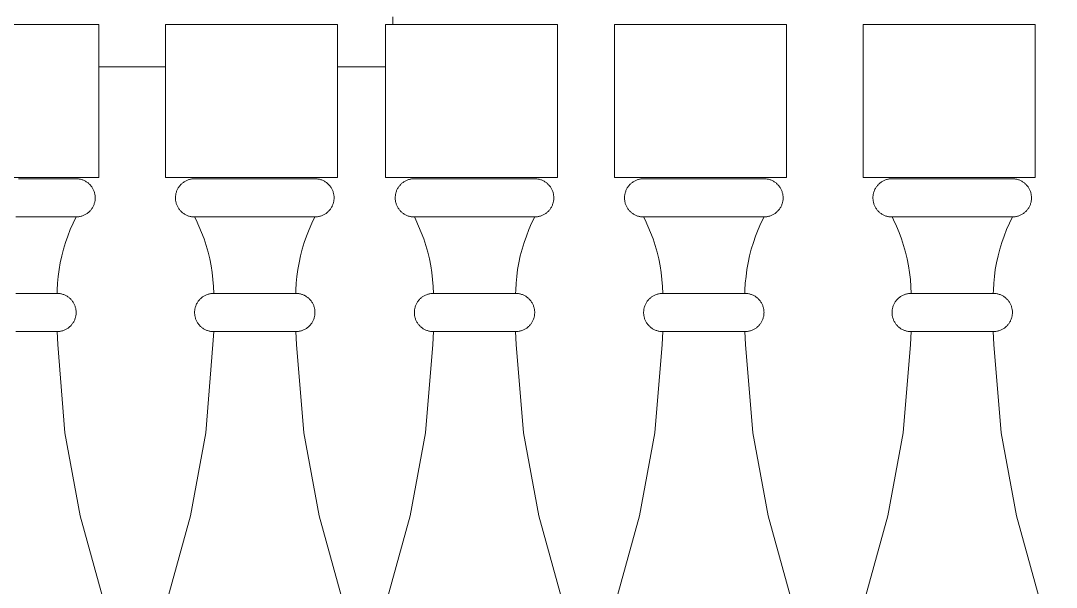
# Model space of a CAD drawing. Header units: inches. Extents: x 8351 to 42256, y 21052 to 33437.
# Drawn here: x 25494.26 to 25521.36, y 24305.43 to 24320.26 of the extents above; entities that cross this region are included whole.
import ezdxf

# ---------------------------------------------------------------- set-up
doc = ezdxf.new("R2010")
doc.units = ezdxf.units.IN
doc.header["$MEASUREMENT"] = 0
doc.layers.add('A-GENM', color=13, linetype='Continuous', lineweight=9)

# ---------------------------------------------------------------- blocks, each defined once
blk = doc.blocks.new('M_Trim-Window-Exterior-Flat - with Sill-319051-South')
at = {"layer": 'A-GENM'}
for p, q in [((-268.142, 33.939), (-268.142, 34.138)), ((-275.837, 32.833), (-274.087, 32.833)), ((-269.587, 32.833), (-268.337, 32.833))]:
    blk.add_line(p, q, dxfattribs=at)
blk = doc.blocks.new('Railing_post_7739_2__rfa HARRIS - post-V3-South')
at = {"layer": 'A-GENM'}
for p, q in [((-275.837, 33.939), (-280.337, 33.939)), ((-275.837, 33.939), (-275.837, 29.939)), ((-280.337, 29.939), (-275.837, 29.939)), ((-276.429, 28.902), (-278.004, 28.902)), ((-276.982, 26.902), (-278.004, 26.902)), ((-276.982, 25.902), (-278.004, 25.902))]:
    blk.add_line(p, q, dxfattribs=at)
at = {"layer": 'A-GENM', "flags": 128}
for points in [[(-277.941, 29.902), (-277.878, 29.902), (-277.816, 29.902), (-277.753, 29.902), (-277.691, 29.902), (-277.63, 29.902), (-277.569, 29.902), (-277.509, 29.902), (-277.45, 29.902), (-277.391, 29.902), (-277.334, 29.902), (-277.277, 29.902), (-277.222, 29.902), (-277.168, 29.902), (-277.115, 29.902), (-277.064, 29.902), (-277.014, 29.902), (-276.966, 29.902), (-276.919, 29.902), (-276.875, 29.902), (-276.832, 29.902), (-276.79, 29.902), (-276.751, 29.902), (-276.714, 29.902), (-276.679, 29.902), (-276.646, 29.902), (-276.615, 29.902), (-276.587, 29.902), (-276.56, 29.902), (-276.536, 29.902), (-276.515, 29.902), (-276.496, 29.902), (-276.479, 29.902), (-276.464, 29.902), (-276.452, 29.902), (-276.443, 29.902), (-276.436, 29.902), (-276.431, 29.902), (-276.43, 29.902), (-276.429, 29.902)], [(-276.429, 29.902), (-276.431, 29.902), (-276.434, 29.902), (-276.441, 29.902), (-276.45, 29.902), (-276.461, 29.902), (-276.475, 29.902), (-276.491, 29.902), (-276.509, 29.902), (-276.53, 29.902), (-276.554, 29.902), (-276.579, 29.902), (-276.607, 29.902), (-276.638, 29.902), (-276.67, 29.902), (-276.704, 29.902), (-276.741, 29.902), (-276.78, 29.902), (-276.82, 29.902), (-276.863, 29.902), (-276.907, 29.902), (-276.953, 29.902), (-277.001, 29.902), (-277.05, 29.902), (-277.101, 29.902), (-277.153, 29.902), (-277.207, 29.902), (-277.262, 29.902), (-277.318, 29.902), (-277.375, 29.902), (-277.434, 29.902), (-277.493, 29.902), (-277.553, 29.902), (-277.613, 29.902), (-277.675, 29.902), (-277.737, 29.902), (-277.799, 29.902), (-277.862, 29.902), (-277.924, 29.902)], [(-276.429, 29.902), (-276.409, 29.901), (-276.389, 29.9), (-276.37, 29.898), (-276.35, 29.895), (-276.33, 29.892), (-276.311, 29.887), (-276.291, 29.882), (-276.272, 29.876), (-276.253, 29.87), (-276.235, 29.862), (-276.216, 29.854), (-276.199, 29.845), (-276.181, 29.836), (-276.164, 29.825), (-276.147, 29.814), (-276.131, 29.803), (-276.115, 29.791), (-276.1, 29.778), (-276.085, 29.764), (-276.071, 29.75), (-276.057, 29.736), (-276.044, 29.72), (-276.032, 29.705), (-276.02, 29.689), (-276.009, 29.672), (-275.998, 29.655), (-275.988, 29.637), (-275.979, 29.62), (-275.971, 29.601), (-275.963, 29.583), (-275.957, 29.564), (-275.95, 29.545), (-275.945, 29.526), (-275.94, 29.506), (-275.937, 29.487), (-275.934, 29.467), (-275.931, 29.447), (-275.93, 29.427), (-275.929, 29.407), (-275.93, 29.387), (-275.931, 29.367), (-275.932, 29.347), (-275.935, 29.327), (-275.938, 29.308), (-275.942, 29.288), (-275.947, 29.269), (-275.953, 29.25), (-275.96, 29.231), (-275.967, 29.212), (-275.975, 29.194), (-275.983, 29.176), (-275.993, 29.158), (-276.003, 29.141), (-276.014, 29.124), (-276.025, 29.108), (-276.037, 29.092), (-276.05, 29.076), (-276.063, 29.061), (-276.077, 29.047), (-276.092, 29.033), (-276.107, 29.02), (-276.122, 29.007), (-276.138, 28.995), (-276.155, 28.984), (-276.172, 28.973), (-276.189, 28.963), (-276.207, 28.954), (-276.225, 28.946), (-276.243, 28.938), (-276.262, 28.931), (-276.281, 28.924), (-276.3, 28.919), (-276.32, 28.914), (-276.339, 28.91), (-276.359, 28.907), (-276.379, 28.904), (-276.399, 28.903), (-276.419, 28.902), (-276.429, 28.902)], [(-277.941, 28.902), (-277.878, 28.902), (-277.816, 28.902), (-277.753, 28.902), (-277.691, 28.902), (-277.63, 28.902), (-277.569, 28.902), (-277.509, 28.902), (-277.45, 28.902), (-277.391, 28.902), (-277.334, 28.902), (-277.277, 28.902), (-277.222, 28.902), (-277.168, 28.902), (-277.115, 28.902), (-277.064, 28.902), (-277.014, 28.902), (-276.966, 28.902), (-276.919, 28.902), (-276.875, 28.902), (-276.832, 28.902), (-276.79, 28.902), (-276.751, 28.902), (-276.714, 28.902), (-276.679, 28.902), (-276.646, 28.902), (-276.615, 28.902), (-276.587, 28.902), (-276.56, 28.902), (-276.536, 28.902), (-276.515, 28.902), (-276.496, 28.902), (-276.479, 28.902), (-276.464, 28.902), (-276.452, 28.902), (-276.443, 28.902), (-276.436, 28.902), (-276.431, 28.902), (-276.43, 28.902), (-276.429, 28.902)], [(-276.429, 28.902), (-276.509, 28.739), (-276.582, 28.572), (-276.648, 28.403), (-276.708, 28.232), (-276.761, 28.058), (-276.806, 27.883), (-276.845, 27.705), (-276.876, 27.526), (-276.9, 27.346), (-276.918, 27.166), (-276.927, 26.984), (-276.929, 26.902)], [(-276.429, 28.902), (-276.431, 28.902), (-276.434, 28.902), (-276.441, 28.902), (-276.45, 28.902), (-276.461, 28.902), (-276.475, 28.902), (-276.491, 28.902), (-276.509, 28.902), (-276.53, 28.902), (-276.554, 28.902), (-276.579, 28.902), (-276.607, 28.902), (-276.638, 28.902)], [(-276.929, 26.902), (-276.93, 26.902), (-276.933, 26.902), (-276.937, 26.902), (-276.943, 26.902), (-276.951, 26.902), (-276.96, 26.902), (-276.971, 26.902), (-276.984, 26.902), (-276.998, 26.902), (-277.014, 26.902), (-277.032, 26.902), (-277.051, 26.902), (-277.071, 26.902), (-277.094, 26.902), (-277.117, 26.902), (-277.142, 26.902), (-277.169, 26.902), (-277.196, 26.902), (-277.225, 26.902), (-277.255, 26.902), (-277.287, 26.902), (-277.319, 26.902), (-277.353, 26.902), (-277.388, 26.902), (-277.424, 26.902), (-277.46, 26.902), (-277.498, 26.902), (-277.536, 26.902), (-277.575, 26.902), (-277.615, 26.902), (-277.655, 26.902), (-277.696, 26.902), (-277.738, 26.902), (-277.779, 26.902), (-277.822, 26.902), (-277.864, 26.902), (-277.907, 26.902)], [(-277.149, 26.902), (-277.124, 26.902), (-277.1, 26.902), (-277.077, 26.902), (-277.056, 26.902), (-277.037, 26.902), (-277.019, 26.902), (-277.002, 26.902), (-276.988, 26.902), (-276.975, 26.902), (-276.963, 26.902), (-276.953, 26.902), (-276.945, 26.902), (-276.939, 26.902), (-276.934, 26.902), (-276.931, 26.902), (-276.929, 26.902)], [(-276.929, 26.902), (-276.909, 26.901), (-276.889, 26.9), (-276.87, 26.898), (-276.85, 26.895), (-276.83, 26.892), (-276.811, 26.887), (-276.791, 26.882), (-276.772, 26.876), (-276.753, 26.87), (-276.735, 26.862), (-276.716, 26.854), (-276.699, 26.845), (-276.681, 26.836), (-276.664, 26.825), (-276.647, 26.814), (-276.631, 26.803), (-276.615, 26.791), (-276.6, 26.778), (-276.585, 26.764), (-276.571, 26.75), (-276.557, 26.736), (-276.544, 26.72), (-276.532, 26.705), (-276.52, 26.689), (-276.509, 26.672), (-276.498, 26.655), (-276.488, 26.637), (-276.479, 26.62), (-276.471, 26.601), (-276.463, 26.583), (-276.457, 26.564), (-276.45, 26.545), (-276.445, 26.526), (-276.44, 26.506), (-276.437, 26.487), (-276.434, 26.467), (-276.431, 26.447), (-276.43, 26.427), (-276.429, 26.407), (-276.43, 26.387), (-276.431, 26.367), (-276.432, 26.347), (-276.435, 26.327), (-276.438, 26.308), (-276.442, 26.288), (-276.447, 26.269), (-276.453, 26.25), (-276.46, 26.231), (-276.467, 26.212), (-276.475, 26.194), (-276.483, 26.176), (-276.493, 26.158), (-276.503, 26.141), (-276.514, 26.124), (-276.525, 26.108), (-276.537, 26.092), (-276.55, 26.076), (-276.563, 26.061), (-276.577, 26.047), (-276.592, 26.033), (-276.607, 26.02), (-276.622, 26.007), (-276.638, 25.995), (-276.655, 25.984), (-276.672, 25.973), (-276.689, 25.963), (-276.707, 25.954), (-276.725, 25.946), (-276.743, 25.938), (-276.762, 25.931), (-276.781, 25.924), (-276.8, 25.919), (-276.82, 25.914), (-276.839, 25.91), (-276.859, 25.907), (-276.879, 25.904), (-276.899, 25.903), (-276.919, 25.902), (-276.929, 25.902)], [(-277.918, 25.902), (-277.876, 25.902), (-277.833, 25.902), (-277.791, 25.902), (-277.749, 25.902), (-277.707, 25.902), (-277.666, 25.902), (-277.626, 25.902), (-277.586, 25.902), (-277.546, 25.902), (-277.508, 25.902), (-277.47, 25.902), (-277.433, 25.902), (-277.397, 25.902), (-277.362, 25.902), (-277.328, 25.902), (-277.296, 25.902), (-277.264, 25.902), (-277.233, 25.902), (-277.204, 25.902), (-277.176, 25.902), (-277.149, 25.902), (-277.124, 25.902), (-277.1, 25.902), (-277.077, 25.902), (-277.056, 25.902), (-277.037, 25.902), (-277.019, 25.902), (-277.002, 25.902), (-276.988, 25.902), (-276.975, 25.902), (-276.963, 25.902), (-276.953, 25.902), (-276.945, 25.902), (-276.939, 25.902), (-276.934, 25.902), (-276.931, 25.902), (-276.929, 25.902)], [(-276.929, 25.902), (-276.93, 25.902), (-276.933, 25.902), (-276.937, 25.902), (-276.943, 25.902), (-276.951, 25.902), (-276.96, 25.902), (-276.971, 25.902), (-276.984, 25.902), (-276.998, 25.902), (-277.014, 25.902), (-277.032, 25.902), (-277.051, 25.902), (-277.071, 25.902), (-277.094, 25.902), (-277.117, 25.902), (-277.142, 25.902)], [(-276.929, 13.402), (-276.88, 13.441), (-276.021, 14.201), (-275.737, 14.566), (-275.545, 14.922), (-275.406, 15.309), (-275.281, 16.177), (-275.353, 17.249), (-275.66, 18.681), (-276.323, 21.077), (-276.721, 23.248), (-276.911, 25.565), (-276.929, 25.902)]]:
    blk.add_lwpolyline(points, dxfattribs=at)
blk = doc.blocks.new('Railing_post_7739_2__rfa HARRIS - post-341513-South')
at = {"layer": 'A-GENM'}
for p, q in [((-342.837, 29.939), (-342.837, 33.939)), ((-338.337, 33.939), (-342.837, 33.939)), ((-338.337, 33.939), (-338.337, 29.939)), ((-342.837, 29.939), (-338.337, 29.939)), ((-340.504, 28.902), (-342.079, 28.902)), ((-338.929, 28.902), (-340.504, 28.902)), ((-340.504, 26.902), (-341.527, 26.902)), ((-339.482, 26.902), (-340.504, 26.902)), ((-340.504, 25.902), (-341.527, 25.902)), ((-339.482, 25.902), (-340.504, 25.902))]:
    blk.add_line(p, q, dxfattribs=at)
at = {"layer": 'A-GENM', "flags": 128}
for points in [[(-342.079, 28.902), (-342.099, 28.902), (-342.119, 28.903), (-342.139, 28.905), (-342.159, 28.908), (-342.179, 28.912), (-342.198, 28.916), (-342.217, 28.921), (-342.237, 28.927), (-342.255, 28.934), (-342.274, 28.941), (-342.292, 28.949), (-342.31, 28.958), (-342.328, 28.968), (-342.345, 28.978), (-342.362, 28.989), (-342.378, 29.001), (-342.394, 29.013), (-342.409, 29.026), (-342.424, 29.039), (-342.438, 29.053), (-342.452, 29.068), (-342.465, 29.083), (-342.477, 29.099), (-342.489, 29.115), (-342.5, 29.132), (-342.51, 29.149), (-342.52, 29.166), (-342.529, 29.184), (-342.538, 29.202), (-342.545, 29.221), (-342.552, 29.239), (-342.558, 29.258), (-342.564, 29.278), (-342.568, 29.297), (-342.572, 29.317), (-342.575, 29.337), (-342.577, 29.356), (-342.579, 29.376), (-342.579, 29.396), (-342.579, 29.416), (-342.578, 29.436), (-342.576, 29.456), (-342.574, 29.476), (-342.57, 29.496), (-342.566, 29.515), (-342.561, 29.535), (-342.556, 29.554), (-342.549, 29.573), (-342.542, 29.592), (-342.534, 29.61), (-342.525, 29.628), (-342.516, 29.646), (-342.506, 29.663), (-342.495, 29.68), (-342.483, 29.696), (-342.471, 29.712), (-342.459, 29.727), (-342.445, 29.742), (-342.431, 29.757), (-342.417, 29.771), (-342.402, 29.784), (-342.386, 29.796), (-342.37, 29.808), (-342.354, 29.82), (-342.337, 29.83), (-342.32, 29.84), (-342.302, 29.849), (-342.284, 29.858), (-342.265, 29.866), (-342.247, 29.873), (-342.228, 29.879), (-342.209, 29.885), (-342.189, 29.89), (-342.17, 29.894), (-342.15, 29.897), (-342.13, 29.899), (-342.11, 29.901), (-342.09, 29.902), (-342.079, 29.902)], [(-340.504, 29.902), (-340.567, 29.902), (-340.63, 29.902), (-340.693, 29.902), (-340.755, 29.902), (-340.817, 29.902), (-340.879, 29.902), (-340.94, 29.902), (-341, 29.902), (-341.059, 29.902), (-341.118, 29.902), (-341.175, 29.902), (-341.232, 29.902), (-341.287, 29.902), (-341.341, 29.902), (-341.394, 29.902), (-341.445, 29.902), (-341.495, 29.902), (-341.543, 29.902), (-341.589, 29.902), (-341.634, 29.902), (-341.677, 29.902), (-341.718, 29.902), (-341.757, 29.902), (-341.794, 29.902), (-341.83, 29.902), (-341.863, 29.902), (-341.893, 29.902), (-341.922, 29.902), (-341.948, 29.902), (-341.972, 29.902), (-341.994, 29.902), (-342.013, 29.902), (-342.03, 29.902), (-342.044, 29.902), (-342.056, 29.902), (-342.066, 29.902), (-342.073, 29.902), (-342.077, 29.902), (-342.079, 29.902), (-342.079, 29.902)], [(-342.079, 29.902), (-342.078, 29.902), (-342.074, 29.902), (-342.068, 29.902), (-342.059, 29.902), (-342.048, 29.902), (-342.034, 29.902), (-342.018, 29.902), (-341.999, 29.902), (-341.978, 29.902), (-341.955, 29.902), (-341.929, 29.902), (-341.901, 29.902), (-341.871, 29.902), (-341.839, 29.902), (-341.804, 29.902), (-341.768, 29.902), (-341.729, 29.902), (-341.688, 29.902), (-341.646, 29.902), (-341.602, 29.902), (-341.556, 29.902), (-341.508, 29.902), (-341.458, 29.902), (-341.408, 29.902), (-341.355, 29.902), (-341.302, 29.902), (-341.247, 29.902), (-341.19, 29.902), (-341.133, 29.902), (-341.075, 29.902), (-341.016, 29.902), (-340.956, 29.902), (-340.895, 29.902), (-340.834, 29.902), (-340.772, 29.902), (-340.71, 29.902), (-340.647, 29.902), (-340.584, 29.902), (-340.521, 29.902), (-340.504, 29.902)], [(-340.504, 29.902), (-340.441, 29.902), (-340.378, 29.902), (-340.316, 29.902), (-340.253, 29.902), (-340.191, 29.902), (-340.13, 29.902), (-340.069, 29.902), (-340.009, 29.902), (-339.95, 29.902), (-339.891, 29.902), (-339.834, 29.902), (-339.777, 29.902), (-339.722, 29.902), (-339.668, 29.902), (-339.615, 29.902), (-339.564, 29.902), (-339.514, 29.902), (-339.466, 29.902), (-339.419, 29.902), (-339.375, 29.902), (-339.332, 29.902), (-339.29, 29.902), (-339.251, 29.902), (-339.214, 29.902), (-339.179, 29.902), (-339.146, 29.902), (-339.115, 29.902), (-339.087, 29.902), (-339.06, 29.902), (-339.036, 29.902), (-339.015, 29.902), (-338.996, 29.902), (-338.979, 29.902), (-338.964, 29.902), (-338.952, 29.902), (-338.943, 29.902), (-338.936, 29.902), (-338.931, 29.902), (-338.93, 29.902), (-338.929, 29.902)], [(-338.929, 29.902), (-338.931, 29.902), (-338.934, 29.902), (-338.941, 29.902), (-338.95, 29.902), (-338.961, 29.902), (-338.975, 29.902), (-338.991, 29.902), (-339.009, 29.902), (-339.03, 29.902), (-339.054, 29.902), (-339.079, 29.902), (-339.107, 29.902), (-339.138, 29.902), (-339.17, 29.902), (-339.204, 29.902), (-339.241, 29.902), (-339.28, 29.902), (-339.32, 29.902), (-339.363, 29.902), (-339.407, 29.902), (-339.453, 29.902), (-339.501, 29.902), (-339.55, 29.902), (-339.601, 29.902), (-339.653, 29.902), (-339.707, 29.902), (-339.762, 29.902), (-339.818, 29.902), (-339.875, 29.902), (-339.934, 29.902), (-339.993, 29.902), (-340.053, 29.902), (-340.113, 29.902), (-340.175, 29.902), (-340.237, 29.902), (-340.299, 29.902), (-340.362, 29.902), (-340.424, 29.902), (-340.487, 29.902), (-340.504, 29.902)], [(-338.929, 29.902), (-338.909, 29.901), (-338.889, 29.9), (-338.87, 29.898), (-338.85, 29.895), (-338.83, 29.892), (-338.811, 29.887), (-338.791, 29.882), (-338.772, 29.876), (-338.753, 29.87), (-338.735, 29.862), (-338.716, 29.854), (-338.699, 29.845), (-338.681, 29.836), (-338.664, 29.825), (-338.647, 29.814), (-338.631, 29.803), (-338.615, 29.791), (-338.6, 29.778), (-338.585, 29.764), (-338.571, 29.75), (-338.557, 29.736), (-338.544, 29.72), (-338.532, 29.705), (-338.52, 29.689), (-338.509, 29.672), (-338.498, 29.655), (-338.488, 29.637), (-338.479, 29.62), (-338.471, 29.601), (-338.463, 29.583), (-338.457, 29.564), (-338.45, 29.545), (-338.445, 29.526), (-338.44, 29.506), (-338.437, 29.487), (-338.434, 29.467), (-338.431, 29.447), (-338.43, 29.427), (-338.429, 29.407), (-338.43, 29.387), (-338.431, 29.367), (-338.432, 29.347), (-338.435, 29.327), (-338.438, 29.308), (-338.442, 29.288), (-338.447, 29.269), (-338.453, 29.25), (-338.46, 29.231), (-338.467, 29.212), (-338.475, 29.194), (-338.483, 29.176), (-338.493, 29.158), (-338.503, 29.141), (-338.514, 29.124), (-338.525, 29.108), (-338.537, 29.092), (-338.55, 29.076), (-338.563, 29.061), (-338.577, 29.047), (-338.592, 29.033), (-338.607, 29.02), (-338.622, 29.007), (-338.638, 28.995), (-338.655, 28.984), (-338.672, 28.973), (-338.689, 28.963), (-338.707, 28.954), (-338.725, 28.946), (-338.743, 28.938), (-338.762, 28.931), (-338.781, 28.924), (-338.8, 28.919), (-338.82, 28.914), (-338.839, 28.91), (-338.859, 28.907), (-338.879, 28.904), (-338.899, 28.903), (-338.919, 28.902), (-338.929, 28.902)], [(-341.579, 26.902), (-341.586, 27.083), (-341.6, 27.264), (-341.62, 27.445), (-341.649, 27.624), (-341.684, 27.802), (-341.726, 27.978), (-341.776, 28.153), (-341.832, 28.326), (-341.896, 28.496), (-341.966, 28.663), (-342.042, 28.828), (-342.079, 28.902)], [(-341.893, 28.902), (-341.922, 28.902), (-341.948, 28.902), (-341.972, 28.902), (-341.994, 28.902), (-342.013, 28.902), (-342.03, 28.902), (-342.044, 28.902), (-342.056, 28.902), (-342.066, 28.902), (-342.073, 28.902), (-342.077, 28.902), (-342.079, 28.902), (-342.079, 28.902)], [(-342.079, 28.902), (-342.078, 28.902), (-342.074, 28.902), (-342.068, 28.902), (-342.059, 28.902), (-342.048, 28.902), (-342.034, 28.902), (-342.018, 28.902), (-341.999, 28.902), (-341.978, 28.902), (-341.955, 28.902), (-341.929, 28.902), (-341.901, 28.902), (-341.871, 28.902), (-341.839, 28.902), (-341.804, 28.902), (-341.768, 28.902), (-341.729, 28.902), (-341.688, 28.902), (-341.646, 28.902), (-341.602, 28.902), (-341.556, 28.902), (-341.508, 28.902), (-341.458, 28.902), (-341.408, 28.902), (-341.355, 28.902), (-341.302, 28.902), (-341.247, 28.902), (-341.19, 28.902), (-341.133, 28.902), (-341.075, 28.902), (-341.016, 28.902), (-340.956, 28.902), (-340.895, 28.902), (-340.834, 28.902), (-340.772, 28.902), (-340.71, 28.902), (-340.647, 28.902), (-340.584, 28.902), (-340.521, 28.902), (-340.504, 28.902)], [(-340.504, 28.902), (-340.441, 28.902), (-340.378, 28.902), (-340.316, 28.902), (-340.253, 28.902), (-340.191, 28.902), (-340.13, 28.902), (-340.069, 28.902), (-340.009, 28.902), (-339.95, 28.902), (-339.891, 28.902), (-339.834, 28.902), (-339.777, 28.902), (-339.722, 28.902), (-339.668, 28.902), (-339.615, 28.902), (-339.564, 28.902), (-339.514, 28.902), (-339.466, 28.902), (-339.419, 28.902), (-339.375, 28.902), (-339.332, 28.902), (-339.29, 28.902), (-339.251, 28.902), (-339.214, 28.902), (-339.179, 28.902), (-339.146, 28.902), (-339.115, 28.902), (-339.087, 28.902), (-339.06, 28.902), (-339.036, 28.902), (-339.015, 28.902), (-338.996, 28.902), (-338.979, 28.902), (-338.964, 28.902), (-338.952, 28.902), (-338.943, 28.902), (-338.936, 28.902), (-338.931, 28.902), (-338.93, 28.902), (-338.929, 28.902)], [(-338.929, 28.902), (-339.009, 28.739), (-339.082, 28.572), (-339.148, 28.403), (-339.208, 28.232), (-339.261, 28.058), (-339.306, 27.883), (-339.345, 27.705), (-339.376, 27.526), (-339.4, 27.346), (-339.418, 27.166), (-339.427, 26.984), (-339.429, 26.902)], [(-338.929, 28.902), (-338.931, 28.902), (-338.934, 28.902), (-338.941, 28.902), (-338.95, 28.902), (-338.961, 28.902), (-338.975, 28.902), (-338.991, 28.902), (-339.009, 28.902), (-339.03, 28.902), (-339.054, 28.902), (-339.079, 28.902), (-339.107, 28.902), (-339.138, 28.902)], [(-341.579, 25.902), (-341.599, 25.902), (-341.619, 25.903), (-341.639, 25.905), (-341.659, 25.908), (-341.679, 25.912), (-341.698, 25.916), (-341.717, 25.921), (-341.737, 25.927), (-341.755, 25.934), (-341.774, 25.941), (-341.792, 25.949), (-341.81, 25.958), (-341.828, 25.968), (-341.845, 25.978), (-341.862, 25.989), (-341.878, 26.001), (-341.894, 26.013), (-341.909, 26.026), (-341.924, 26.039), (-341.938, 26.053), (-341.952, 26.068), (-341.965, 26.083), (-341.977, 26.099), (-341.989, 26.115), (-342, 26.132), (-342.01, 26.149), (-342.02, 26.166), (-342.029, 26.184), (-342.038, 26.202), (-342.045, 26.221), (-342.052, 26.239), (-342.058, 26.258), (-342.064, 26.278), (-342.068, 26.297), (-342.072, 26.317), (-342.075, 26.337), (-342.077, 26.356), (-342.079, 26.376), (-342.079, 26.396), (-342.079, 26.416), (-342.078, 26.436), (-342.076, 26.456), (-342.074, 26.476), (-342.07, 26.496), (-342.066, 26.515), (-342.061, 26.535), (-342.056, 26.554), (-342.049, 26.573), (-342.042, 26.592), (-342.034, 26.61), (-342.025, 26.628), (-342.016, 26.646), (-342.006, 26.663), (-341.995, 26.68), (-341.983, 26.696), (-341.971, 26.712), (-341.959, 26.727), (-341.945, 26.742), (-341.931, 26.757), (-341.917, 26.771), (-341.902, 26.784), (-341.886, 26.796), (-341.87, 26.808), (-341.854, 26.82), (-341.837, 26.83), (-341.82, 26.84), (-341.802, 26.849), (-341.784, 26.858), (-341.765, 26.866), (-341.747, 26.873), (-341.728, 26.879), (-341.709, 26.885), (-341.689, 26.89), (-341.67, 26.894), (-341.65, 26.897), (-341.63, 26.899), (-341.61, 26.901), (-341.59, 26.902), (-341.579, 26.902)], [(-340.504, 26.902), (-340.547, 26.902), (-340.59, 26.902), (-340.633, 26.902), (-340.676, 26.902), (-340.718, 26.902), (-340.76, 26.902), (-340.801, 26.902), (-340.842, 26.902), (-340.883, 26.902), (-340.923, 26.902), (-340.962, 26.902), (-341.001, 26.902), (-341.038, 26.902), (-341.075, 26.902), (-341.111, 26.902), (-341.146, 26.902), (-341.18, 26.902), (-341.213, 26.902), (-341.245, 26.902), (-341.275, 26.902), (-341.305, 26.902), (-341.333, 26.902), (-341.36, 26.902), (-341.385, 26.902), (-341.409, 26.902), (-341.431, 26.902), (-341.452, 26.902), (-341.472, 26.902), (-341.49, 26.902), (-341.506, 26.902), (-341.521, 26.902), (-341.534, 26.902), (-341.546, 26.902), (-341.555, 26.902), (-341.564, 26.902), (-341.57, 26.902), (-341.575, 26.902), (-341.578, 26.902), (-341.579, 26.902)], [(-341.579, 26.902), (-341.578, 26.902), (-341.576, 26.902), (-341.572, 26.902), (-341.566, 26.902), (-341.558, 26.902), (-341.548, 26.902), (-341.537, 26.902), (-341.525, 26.902), (-341.51, 26.902), (-341.494, 26.902), (-341.477, 26.902), (-341.458, 26.902), (-341.437, 26.902), (-341.415, 26.902), (-341.391, 26.902), (-341.367, 26.902)], [(-339.429, 26.902), (-339.43, 26.902), (-339.433, 26.902), (-339.437, 26.902), (-339.443, 26.902), (-339.451, 26.902), (-339.46, 26.902), (-339.471, 26.902), (-339.484, 26.902), (-339.498, 26.902), (-339.514, 26.902), (-339.532, 26.902), (-339.551, 26.902), (-339.571, 26.902), (-339.594, 26.902), (-339.617, 26.902), (-339.642, 26.902), (-339.669, 26.902), (-339.696, 26.902), (-339.725, 26.902), (-339.755, 26.902), (-339.787, 26.902), (-339.819, 26.902), (-339.853, 26.902), (-339.888, 26.902), (-339.924, 26.902), (-339.96, 26.902), (-339.998, 26.902), (-340.036, 26.902), (-340.075, 26.902), (-340.115, 26.902), (-340.155, 26.902), (-340.196, 26.902), (-340.238, 26.902), (-340.279, 26.902), (-340.322, 26.902), (-340.364, 26.902), (-340.407, 26.902), (-340.45, 26.902), (-340.493, 26.902), (-340.504, 26.902)], [(-339.649, 26.902), (-339.624, 26.902), (-339.6, 26.902), (-339.577, 26.902), (-339.556, 26.902), (-339.537, 26.902), (-339.519, 26.902), (-339.502, 26.902), (-339.488, 26.902), (-339.475, 26.902), (-339.463, 26.902), (-339.453, 26.902), (-339.445, 26.902), (-339.439, 26.902), (-339.434, 26.902), (-339.431, 26.902), (-339.429, 26.902)], [(-339.429, 26.902), (-339.409, 26.901), (-339.389, 26.9), (-339.37, 26.898), (-339.35, 26.895), (-339.33, 26.892), (-339.311, 26.887), (-339.291, 26.882), (-339.272, 26.876), (-339.253, 26.87), (-339.235, 26.862), (-339.216, 26.854), (-339.199, 26.845), (-339.181, 26.836), (-339.164, 26.825), (-339.147, 26.814), (-339.131, 26.803), (-339.115, 26.791), (-339.1, 26.778), (-339.085, 26.764), (-339.071, 26.75), (-339.057, 26.736), (-339.044, 26.72), (-339.032, 26.705), (-339.02, 26.689), (-339.009, 26.672), (-338.998, 26.655), (-338.988, 26.637), (-338.979, 26.62), (-338.971, 26.601), (-338.963, 26.583), (-338.957, 26.564), (-338.95, 26.545), (-338.945, 26.526), (-338.94, 26.506), (-338.937, 26.487), (-338.934, 26.467), (-338.931, 26.447), (-338.93, 26.427), (-338.929, 26.407), (-338.93, 26.387), (-338.931, 26.367), (-338.932, 26.347), (-338.935, 26.327), (-338.938, 26.308), (-338.942, 26.288), (-338.947, 26.269), (-338.953, 26.25), (-338.96, 26.231), (-338.967, 26.212), (-338.975, 26.194), (-338.983, 26.176), (-338.993, 26.158), (-339.003, 26.141), (-339.014, 26.124), (-339.025, 26.108), (-339.037, 26.092), (-339.05, 26.076), (-339.063, 26.061), (-339.077, 26.047), (-339.092, 26.033), (-339.107, 26.02), (-339.122, 26.007), (-339.138, 25.995), (-339.155, 25.984), (-339.172, 25.973), (-339.189, 25.963), (-339.207, 25.954), (-339.225, 25.946), (-339.243, 25.938), (-339.262, 25.931), (-339.281, 25.924), (-339.3, 25.919), (-339.32, 25.914), (-339.339, 25.91), (-339.359, 25.907), (-339.379, 25.904), (-339.399, 25.903), (-339.419, 25.902), (-339.429, 25.902)], [(-341.579, 13.402), (-341.628, 13.441), (-342.488, 14.201), (-342.772, 14.566), (-342.964, 14.922), (-343.102, 15.309), (-343.227, 16.177), (-343.155, 17.249), (-342.849, 18.681), (-342.186, 21.077), (-341.788, 23.248), (-341.598, 25.565), (-341.579, 25.902)], [(-341.36, 25.902), (-341.385, 25.902), (-341.409, 25.902), (-341.431, 25.902), (-341.452, 25.902), (-341.472, 25.902), (-341.49, 25.902), (-341.506, 25.902), (-341.521, 25.902), (-341.534, 25.902), (-341.546, 25.902), (-341.555, 25.902), (-341.564, 25.902), (-341.57, 25.902), (-341.575, 25.902), (-341.578, 25.902), (-341.579, 25.902)], [(-341.579, 25.902), (-341.578, 25.902), (-341.576, 25.902), (-341.572, 25.902), (-341.566, 25.902), (-341.558, 25.902), (-341.548, 25.902), (-341.537, 25.902), (-341.525, 25.902), (-341.51, 25.902), (-341.494, 25.902), (-341.477, 25.902), (-341.458, 25.902), (-341.437, 25.902), (-341.415, 25.902), (-341.391, 25.902), (-341.367, 25.902), (-341.34, 25.902), (-341.312, 25.902), (-341.283, 25.902), (-341.253, 25.902), (-341.222, 25.902), (-341.189, 25.902), (-341.156, 25.902), (-341.121, 25.902), (-341.085, 25.902), (-341.048, 25.902), (-341.011, 25.902), (-340.973, 25.902), (-340.934, 25.902), (-340.894, 25.902), (-340.853, 25.902), (-340.813, 25.902), (-340.771, 25.902), (-340.729, 25.902), (-340.687, 25.902), (-340.645, 25.902), (-340.602, 25.902), (-340.559, 25.902), (-340.516, 25.902), (-340.504, 25.902)], [(-340.504, 25.902), (-340.461, 25.902), (-340.418, 25.902), (-340.376, 25.902), (-340.333, 25.902), (-340.291, 25.902), (-340.249, 25.902), (-340.207, 25.902), (-340.166, 25.902), (-340.126, 25.902), (-340.086, 25.902), (-340.046, 25.902), (-340.008, 25.902), (-339.97, 25.902), (-339.933, 25.902), (-339.897, 25.902), (-339.862, 25.902), (-339.828, 25.902), (-339.796, 25.902), (-339.764, 25.902), (-339.733, 25.902), (-339.704, 25.902), (-339.676, 25.902), (-339.649, 25.902), (-339.624, 25.902), (-339.6, 25.902), (-339.577, 25.902), (-339.556, 25.902), (-339.537, 25.902), (-339.519, 25.902), (-339.502, 25.902), (-339.488, 25.902), (-339.475, 25.902), (-339.463, 25.902), (-339.453, 25.902), (-339.445, 25.902), (-339.439, 25.902), (-339.434, 25.902), (-339.431, 25.902), (-339.429, 25.902)], [(-339.429, 25.902), (-339.43, 25.902), (-339.433, 25.902), (-339.437, 25.902), (-339.443, 25.902), (-339.451, 25.902), (-339.46, 25.902), (-339.471, 25.902), (-339.484, 25.902), (-339.498, 25.902), (-339.514, 25.902), (-339.532, 25.902), (-339.551, 25.902), (-339.571, 25.902), (-339.594, 25.902), (-339.617, 25.902), (-339.642, 25.902)], [(-339.429, 13.402), (-339.38, 13.441), (-338.521, 14.201), (-338.237, 14.566), (-338.045, 14.922), (-337.906, 15.309), (-337.781, 16.177), (-337.853, 17.249), (-338.16, 18.681), (-338.823, 21.077), (-339.221, 23.248), (-339.411, 25.565), (-339.429, 25.902)]]:
    blk.add_lwpolyline(points, dxfattribs=at)
blk = doc.blocks.new('Railing_post_7739_2__rfa HARRIS - post-V4-South')
at = {"layer": 'A-GENM'}
for p, q in [((-268.337, 29.939), (-268.337, 33.939)), ((-263.837, 33.939), (-268.337, 33.939)), ((-263.837, 33.939), (-263.837, 29.939)), ((-268.337, 29.939), (-263.837, 29.939)), ((-266.004, 28.902), (-267.579, 28.902)), ((-264.429, 28.902), (-266.004, 28.902)), ((-266.004, 26.902), (-267.027, 26.902)), ((-264.982, 26.902), (-266.004, 26.902)), ((-266.004, 25.902), (-267.027, 25.902)), ((-264.982, 25.902), (-266.004, 25.902))]:
    blk.add_line(p, q, dxfattribs=at)
at = {"layer": 'A-GENM', "flags": 128}
for points in [[(-267.579, 28.902), (-267.599, 28.902), (-267.619, 28.903), (-267.639, 28.905), (-267.659, 28.908), (-267.679, 28.912), (-267.698, 28.916), (-267.717, 28.921), (-267.737, 28.927), (-267.755, 28.934), (-267.774, 28.941), (-267.792, 28.949), (-267.81, 28.958), (-267.828, 28.968), (-267.845, 28.978), (-267.862, 28.989), (-267.878, 29.001), (-267.894, 29.013), (-267.909, 29.026), (-267.924, 29.039), (-267.938, 29.053), (-267.952, 29.068), (-267.965, 29.083), (-267.977, 29.099), (-267.989, 29.115), (-268, 29.132), (-268.01, 29.149), (-268.02, 29.166), (-268.029, 29.184), (-268.038, 29.202), (-268.045, 29.221), (-268.052, 29.239), (-268.058, 29.258), (-268.064, 29.278), (-268.068, 29.297), (-268.072, 29.317), (-268.075, 29.337), (-268.077, 29.356), (-268.079, 29.376), (-268.079, 29.396), (-268.079, 29.416), (-268.078, 29.436), (-268.076, 29.456), (-268.074, 29.476), (-268.07, 29.496), (-268.066, 29.515), (-268.061, 29.535), (-268.056, 29.554), (-268.049, 29.573), (-268.042, 29.592), (-268.034, 29.61), (-268.025, 29.628), (-268.016, 29.646), (-268.006, 29.663), (-267.995, 29.68), (-267.983, 29.696), (-267.971, 29.712), (-267.959, 29.727), (-267.945, 29.742), (-267.931, 29.757), (-267.917, 29.771), (-267.902, 29.784), (-267.886, 29.796), (-267.87, 29.808), (-267.854, 29.82), (-267.837, 29.83), (-267.82, 29.84), (-267.802, 29.849), (-267.784, 29.858), (-267.765, 29.866), (-267.747, 29.873), (-267.728, 29.879), (-267.709, 29.885), (-267.689, 29.89), (-267.67, 29.894), (-267.65, 29.897), (-267.63, 29.899), (-267.61, 29.901), (-267.59, 29.902), (-267.579, 29.902)], [(-266.004, 29.902), (-266.067, 29.902), (-266.13, 29.902), (-266.193, 29.902), (-266.255, 29.902), (-266.317, 29.902), (-266.379, 29.902), (-266.44, 29.902), (-266.5, 29.902), (-266.559, 29.902), (-266.618, 29.902), (-266.675, 29.902), (-266.732, 29.902), (-266.787, 29.902), (-266.841, 29.902), (-266.894, 29.902), (-266.945, 29.902), (-266.995, 29.902), (-267.043, 29.902), (-267.089, 29.902), (-267.134, 29.902), (-267.177, 29.902), (-267.218, 29.902), (-267.257, 29.902), (-267.294, 29.902), (-267.33, 29.902), (-267.363, 29.902), (-267.393, 29.902), (-267.422, 29.902), (-267.448, 29.902), (-267.472, 29.902), (-267.494, 29.902), (-267.513, 29.902), (-267.53, 29.902), (-267.544, 29.902), (-267.556, 29.902), (-267.566, 29.902), (-267.573, 29.902), (-267.577, 29.902), (-267.579, 29.902), (-267.579, 29.902)], [(-267.579, 29.902), (-267.578, 29.902), (-267.574, 29.902), (-267.568, 29.902), (-267.559, 29.902), (-267.548, 29.902), (-267.534, 29.902), (-267.518, 29.902), (-267.499, 29.902), (-267.478, 29.902), (-267.455, 29.902), (-267.429, 29.902), (-267.401, 29.902), (-267.371, 29.902), (-267.339, 29.902), (-267.304, 29.902), (-267.268, 29.902), (-267.229, 29.902), (-267.188, 29.902), (-267.146, 29.902), (-267.102, 29.902), (-267.056, 29.902), (-267.008, 29.902), (-266.958, 29.902), (-266.908, 29.902), (-266.855, 29.902), (-266.802, 29.902), (-266.747, 29.902), (-266.69, 29.902), (-266.633, 29.902), (-266.575, 29.902), (-266.516, 29.902), (-266.456, 29.902), (-266.395, 29.902), (-266.334, 29.902), (-266.272, 29.902), (-266.21, 29.902), (-266.147, 29.902), (-266.084, 29.902), (-266.021, 29.902), (-266.004, 29.902)], [(-266.004, 29.902), (-265.941, 29.902), (-265.878, 29.902), (-265.816, 29.902), (-265.753, 29.902), (-265.691, 29.902), (-265.63, 29.902), (-265.569, 29.902), (-265.509, 29.902), (-265.45, 29.902), (-265.391, 29.902), (-265.334, 29.902), (-265.277, 29.902), (-265.222, 29.902), (-265.168, 29.902), (-265.115, 29.902), (-265.064, 29.902), (-265.014, 29.902), (-264.966, 29.902), (-264.919, 29.902), (-264.875, 29.902), (-264.832, 29.902), (-264.79, 29.902), (-264.751, 29.902), (-264.714, 29.902), (-264.679, 29.902), (-264.646, 29.902), (-264.615, 29.902), (-264.587, 29.902), (-264.56, 29.902), (-264.536, 29.902), (-264.515, 29.902), (-264.496, 29.902), (-264.479, 29.902), (-264.464, 29.902), (-264.452, 29.902), (-264.443, 29.902), (-264.436, 29.902), (-264.431, 29.902), (-264.43, 29.902), (-264.429, 29.902)], [(-264.429, 29.902), (-264.431, 29.902), (-264.434, 29.902), (-264.441, 29.902), (-264.45, 29.902), (-264.461, 29.902), (-264.475, 29.902), (-264.491, 29.902), (-264.509, 29.902), (-264.53, 29.902), (-264.554, 29.902), (-264.579, 29.902), (-264.607, 29.902), (-264.638, 29.902), (-264.67, 29.902), (-264.704, 29.902), (-264.741, 29.902), (-264.78, 29.902), (-264.82, 29.902), (-264.863, 29.902), (-264.907, 29.902), (-264.953, 29.902), (-265.001, 29.902), (-265.05, 29.902), (-265.101, 29.902), (-265.153, 29.902), (-265.207, 29.902), (-265.262, 29.902), (-265.318, 29.902), (-265.375, 29.902), (-265.434, 29.902), (-265.493, 29.902), (-265.553, 29.902), (-265.613, 29.902), (-265.675, 29.902), (-265.737, 29.902), (-265.799, 29.902), (-265.862, 29.902), (-265.924, 29.902), (-265.987, 29.902), (-266.004, 29.902)], [(-264.429, 29.902), (-264.409, 29.901), (-264.389, 29.9), (-264.37, 29.898), (-264.35, 29.895), (-264.33, 29.892), (-264.311, 29.887), (-264.291, 29.882), (-264.272, 29.876), (-264.253, 29.87), (-264.235, 29.862), (-264.216, 29.854), (-264.199, 29.845), (-264.181, 29.836), (-264.164, 29.825), (-264.147, 29.814), (-264.131, 29.803), (-264.115, 29.791), (-264.1, 29.778), (-264.085, 29.764), (-264.071, 29.75), (-264.057, 29.736), (-264.044, 29.72), (-264.032, 29.705), (-264.02, 29.689), (-264.009, 29.672), (-263.998, 29.655), (-263.988, 29.637), (-263.979, 29.62), (-263.971, 29.601), (-263.963, 29.583), (-263.957, 29.564), (-263.95, 29.545), (-263.945, 29.526), (-263.94, 29.506), (-263.937, 29.487), (-263.934, 29.467), (-263.931, 29.447), (-263.93, 29.427), (-263.929, 29.407), (-263.93, 29.387), (-263.931, 29.367), (-263.932, 29.347), (-263.935, 29.327), (-263.938, 29.308), (-263.942, 29.288), (-263.947, 29.269), (-263.953, 29.25), (-263.96, 29.231), (-263.967, 29.212), (-263.975, 29.194), (-263.983, 29.176), (-263.993, 29.158), (-264.003, 29.141), (-264.014, 29.124), (-264.025, 29.108), (-264.037, 29.092), (-264.05, 29.076), (-264.063, 29.061), (-264.077, 29.047), (-264.092, 29.033), (-264.107, 29.02), (-264.122, 29.007), (-264.138, 28.995), (-264.155, 28.984), (-264.172, 28.973), (-264.189, 28.963), (-264.207, 28.954), (-264.225, 28.946), (-264.243, 28.938), (-264.262, 28.931), (-264.281, 28.924), (-264.3, 28.919), (-264.32, 28.914), (-264.339, 28.91), (-264.359, 28.907), (-264.379, 28.904), (-264.399, 28.903), (-264.419, 28.902), (-264.429, 28.902)], [(-267.079, 26.902), (-267.086, 27.083), (-267.1, 27.264), (-267.12, 27.445), (-267.149, 27.624), (-267.184, 27.802), (-267.226, 27.978), (-267.276, 28.153), (-267.332, 28.326), (-267.396, 28.496), (-267.466, 28.663), (-267.542, 28.828), (-267.579, 28.902)], [(-267.393, 28.902), (-267.422, 28.902), (-267.448, 28.902), (-267.472, 28.902), (-267.494, 28.902), (-267.513, 28.902), (-267.53, 28.902), (-267.544, 28.902), (-267.556, 28.902), (-267.566, 28.902), (-267.573, 28.902), (-267.577, 28.902), (-267.579, 28.902), (-267.579, 28.902)], [(-267.579, 28.902), (-267.578, 28.902), (-267.574, 28.902), (-267.568, 28.902), (-267.559, 28.902), (-267.548, 28.902), (-267.534, 28.902), (-267.518, 28.902), (-267.499, 28.902), (-267.478, 28.902), (-267.455, 28.902), (-267.429, 28.902), (-267.401, 28.902), (-267.371, 28.902), (-267.339, 28.902), (-267.304, 28.902), (-267.268, 28.902), (-267.229, 28.902), (-267.188, 28.902), (-267.146, 28.902), (-267.102, 28.902), (-267.056, 28.902), (-267.008, 28.902), (-266.958, 28.902), (-266.908, 28.902), (-266.855, 28.902), (-266.802, 28.902), (-266.747, 28.902), (-266.69, 28.902), (-266.633, 28.902), (-266.575, 28.902), (-266.516, 28.902), (-266.456, 28.902), (-266.395, 28.902), (-266.334, 28.902), (-266.272, 28.902), (-266.21, 28.902), (-266.147, 28.902), (-266.084, 28.902), (-266.021, 28.902), (-266.004, 28.902)], [(-266.004, 28.902), (-265.941, 28.902), (-265.878, 28.902), (-265.816, 28.902), (-265.753, 28.902), (-265.691, 28.902), (-265.63, 28.902), (-265.569, 28.902), (-265.509, 28.902), (-265.45, 28.902), (-265.391, 28.902), (-265.334, 28.902), (-265.277, 28.902), (-265.222, 28.902), (-265.168, 28.902), (-265.115, 28.902), (-265.064, 28.902), (-265.014, 28.902), (-264.966, 28.902), (-264.919, 28.902), (-264.875, 28.902), (-264.832, 28.902), (-264.79, 28.902), (-264.751, 28.902), (-264.714, 28.902), (-264.679, 28.902), (-264.646, 28.902), (-264.615, 28.902), (-264.587, 28.902), (-264.56, 28.902), (-264.536, 28.902), (-264.515, 28.902), (-264.496, 28.902), (-264.479, 28.902), (-264.464, 28.902), (-264.452, 28.902), (-264.443, 28.902), (-264.436, 28.902), (-264.431, 28.902), (-264.43, 28.902), (-264.429, 28.902)], [(-264.429, 28.902), (-264.509, 28.739), (-264.582, 28.572), (-264.648, 28.403), (-264.708, 28.232), (-264.761, 28.058), (-264.806, 27.883), (-264.845, 27.705), (-264.876, 27.526), (-264.9, 27.346), (-264.918, 27.166), (-264.927, 26.984), (-264.929, 26.902)], [(-264.429, 28.902), (-264.431, 28.902), (-264.434, 28.902), (-264.441, 28.902), (-264.45, 28.902), (-264.461, 28.902), (-264.475, 28.902), (-264.491, 28.902), (-264.509, 28.902), (-264.53, 28.902), (-264.554, 28.902), (-264.579, 28.902), (-264.607, 28.902), (-264.638, 28.902)], [(-267.079, 25.902), (-267.099, 25.902), (-267.119, 25.903), (-267.139, 25.905), (-267.159, 25.908), (-267.179, 25.912), (-267.198, 25.916), (-267.217, 25.921), (-267.237, 25.927), (-267.255, 25.934), (-267.274, 25.941), (-267.292, 25.949), (-267.31, 25.958), (-267.328, 25.968), (-267.345, 25.978), (-267.362, 25.989), (-267.378, 26.001), (-267.394, 26.013), (-267.409, 26.026), (-267.424, 26.039), (-267.438, 26.053), (-267.452, 26.068), (-267.465, 26.083), (-267.477, 26.099), (-267.489, 26.115), (-267.5, 26.132), (-267.51, 26.149), (-267.52, 26.166), (-267.529, 26.184), (-267.538, 26.202), (-267.545, 26.221), (-267.552, 26.239), (-267.558, 26.258), (-267.564, 26.278), (-267.568, 26.297), (-267.572, 26.317), (-267.575, 26.337), (-267.577, 26.356), (-267.579, 26.376), (-267.579, 26.396), (-267.579, 26.416), (-267.578, 26.436), (-267.576, 26.456), (-267.574, 26.476), (-267.57, 26.496), (-267.566, 26.515), (-267.561, 26.535), (-267.556, 26.554), (-267.549, 26.573), (-267.542, 26.592), (-267.534, 26.61), (-267.525, 26.628), (-267.516, 26.646), (-267.506, 26.663), (-267.495, 26.68), (-267.483, 26.696), (-267.471, 26.712), (-267.459, 26.727), (-267.445, 26.742), (-267.431, 26.757), (-267.417, 26.771), (-267.402, 26.784), (-267.386, 26.796), (-267.37, 26.808), (-267.354, 26.82), (-267.337, 26.83), (-267.32, 26.84), (-267.302, 26.849), (-267.284, 26.858), (-267.265, 26.866), (-267.247, 26.873), (-267.228, 26.879), (-267.209, 26.885), (-267.189, 26.89), (-267.17, 26.894), (-267.15, 26.897), (-267.13, 26.899), (-267.11, 26.901), (-267.09, 26.902), (-267.079, 26.902)], [(-266.004, 26.902), (-266.047, 26.902), (-266.09, 26.902), (-266.133, 26.902), (-266.176, 26.902), (-266.218, 26.902), (-266.26, 26.902), (-266.301, 26.902), (-266.342, 26.902), (-266.383, 26.902), (-266.423, 26.902), (-266.462, 26.902), (-266.501, 26.902), (-266.538, 26.902), (-266.575, 26.902), (-266.611, 26.902), (-266.646, 26.902), (-266.68, 26.902), (-266.713, 26.902), (-266.745, 26.902), (-266.775, 26.902), (-266.805, 26.902), (-266.833, 26.902), (-266.86, 26.902), (-266.885, 26.902), (-266.909, 26.902), (-266.931, 26.902), (-266.952, 26.902), (-266.972, 26.902), (-266.99, 26.902), (-267.006, 26.902), (-267.021, 26.902), (-267.034, 26.902), (-267.046, 26.902), (-267.055, 26.902), (-267.064, 26.902), (-267.07, 26.902), (-267.075, 26.902), (-267.078, 26.902), (-267.079, 26.902)], [(-267.079, 26.902), (-267.078, 26.902), (-267.076, 26.902), (-267.072, 26.902), (-267.066, 26.902), (-267.058, 26.902), (-267.048, 26.902), (-267.037, 26.902), (-267.025, 26.902), (-267.01, 26.902), (-266.994, 26.902), (-266.977, 26.902), (-266.958, 26.902), (-266.937, 26.902), (-266.915, 26.902), (-266.891, 26.902), (-266.867, 26.902)], [(-264.929, 26.902), (-264.93, 26.902), (-264.933, 26.902), (-264.937, 26.902), (-264.943, 26.902), (-264.951, 26.902), (-264.96, 26.902), (-264.971, 26.902), (-264.984, 26.902), (-264.998, 26.902), (-265.014, 26.902), (-265.032, 26.902), (-265.051, 26.902), (-265.071, 26.902), (-265.094, 26.902), (-265.117, 26.902), (-265.142, 26.902), (-265.169, 26.902), (-265.196, 26.902), (-265.225, 26.902), (-265.255, 26.902), (-265.287, 26.902), (-265.319, 26.902), (-265.353, 26.902), (-265.388, 26.902), (-265.424, 26.902), (-265.46, 26.902), (-265.498, 26.902), (-265.536, 26.902), (-265.575, 26.902), (-265.615, 26.902), (-265.655, 26.902), (-265.696, 26.902), (-265.738, 26.902), (-265.779, 26.902), (-265.822, 26.902), (-265.864, 26.902), (-265.907, 26.902), (-265.95, 26.902), (-265.993, 26.902), (-266.004, 26.902)], [(-265.149, 26.902), (-265.124, 26.902), (-265.1, 26.902), (-265.077, 26.902), (-265.056, 26.902), (-265.037, 26.902), (-265.019, 26.902), (-265.002, 26.902), (-264.988, 26.902), (-264.975, 26.902), (-264.963, 26.902), (-264.953, 26.902), (-264.945, 26.902), (-264.939, 26.902), (-264.934, 26.902), (-264.931, 26.902), (-264.929, 26.902)], [(-264.929, 26.902), (-264.909, 26.901), (-264.889, 26.9), (-264.87, 26.898), (-264.85, 26.895), (-264.83, 26.892), (-264.811, 26.887), (-264.791, 26.882), (-264.772, 26.876), (-264.753, 26.87), (-264.735, 26.862), (-264.716, 26.854), (-264.699, 26.845), (-264.681, 26.836), (-264.664, 26.825), (-264.647, 26.814), (-264.631, 26.803), (-264.615, 26.791), (-264.6, 26.778), (-264.585, 26.764), (-264.571, 26.75), (-264.557, 26.736), (-264.544, 26.72), (-264.532, 26.705), (-264.52, 26.689), (-264.509, 26.672), (-264.498, 26.655), (-264.488, 26.637), (-264.479, 26.62), (-264.471, 26.601), (-264.463, 26.583), (-264.457, 26.564), (-264.45, 26.545), (-264.445, 26.526), (-264.44, 26.506), (-264.437, 26.487), (-264.434, 26.467), (-264.431, 26.447), (-264.43, 26.427), (-264.429, 26.407), (-264.43, 26.387), (-264.431, 26.367), (-264.432, 26.347), (-264.435, 26.327), (-264.438, 26.308), (-264.442, 26.288), (-264.447, 26.269), (-264.453, 26.25), (-264.46, 26.231), (-264.467, 26.212), (-264.475, 26.194), (-264.483, 26.176), (-264.493, 26.158), (-264.503, 26.141), (-264.514, 26.124), (-264.525, 26.108), (-264.537, 26.092), (-264.55, 26.076), (-264.563, 26.061), (-264.577, 26.047), (-264.592, 26.033), (-264.607, 26.02), (-264.622, 26.007), (-264.638, 25.995), (-264.655, 25.984), (-264.672, 25.973), (-264.689, 25.963), (-264.707, 25.954), (-264.725, 25.946), (-264.743, 25.938), (-264.762, 25.931), (-264.781, 25.924), (-264.8, 25.919), (-264.82, 25.914), (-264.839, 25.91), (-264.859, 25.907), (-264.879, 25.904), (-264.899, 25.903), (-264.919, 25.902), (-264.929, 25.902)], [(-267.079, 13.402), (-267.128, 13.441), (-267.988, 14.201), (-268.272, 14.566), (-268.464, 14.922), (-268.602, 15.309), (-268.727, 16.177), (-268.655, 17.249), (-268.349, 18.681), (-267.686, 21.077), (-267.288, 23.248), (-267.098, 25.565), (-267.079, 25.902)], [(-266.86, 25.902), (-266.885, 25.902), (-266.909, 25.902), (-266.931, 25.902), (-266.952, 25.902), (-266.972, 25.902), (-266.99, 25.902), (-267.006, 25.902), (-267.021, 25.902), (-267.034, 25.902), (-267.046, 25.902), (-267.055, 25.902), (-267.064, 25.902), (-267.07, 25.902), (-267.075, 25.902), (-267.078, 25.902), (-267.079, 25.902)], [(-267.079, 25.902), (-267.078, 25.902), (-267.076, 25.902), (-267.072, 25.902), (-267.066, 25.902), (-267.058, 25.902), (-267.048, 25.902), (-267.037, 25.902), (-267.025, 25.902), (-267.01, 25.902), (-266.994, 25.902), (-266.977, 25.902), (-266.958, 25.902), (-266.937, 25.902), (-266.915, 25.902), (-266.891, 25.902), (-266.867, 25.902), (-266.84, 25.902), (-266.812, 25.902), (-266.783, 25.902), (-266.753, 25.902), (-266.722, 25.902), (-266.689, 25.902), (-266.656, 25.902), (-266.621, 25.902), (-266.585, 25.902), (-266.548, 25.902), (-266.511, 25.902), (-266.473, 25.902), (-266.434, 25.902), (-266.394, 25.902), (-266.353, 25.902), (-266.313, 25.902), (-266.271, 25.902), (-266.229, 25.902), (-266.187, 25.902), (-266.145, 25.902), (-266.102, 25.902), (-266.059, 25.902), (-266.016, 25.902), (-266.004, 25.902)], [(-266.004, 25.902), (-265.961, 25.902), (-265.918, 25.902), (-265.876, 25.902), (-265.833, 25.902), (-265.791, 25.902), (-265.749, 25.902), (-265.707, 25.902), (-265.666, 25.902), (-265.626, 25.902), (-265.586, 25.902), (-265.546, 25.902), (-265.508, 25.902), (-265.47, 25.902), (-265.433, 25.902), (-265.397, 25.902), (-265.362, 25.902), (-265.328, 25.902), (-265.296, 25.902), (-265.264, 25.902), (-265.233, 25.902), (-265.204, 25.902), (-265.176, 25.902), (-265.149, 25.902), (-265.124, 25.902), (-265.1, 25.902), (-265.077, 25.902), (-265.056, 25.902), (-265.037, 25.902), (-265.019, 25.902), (-265.002, 25.902), (-264.988, 25.902), (-264.975, 25.902), (-264.963, 25.902), (-264.953, 25.902), (-264.945, 25.902), (-264.939, 25.902), (-264.934, 25.902), (-264.931, 25.902), (-264.929, 25.902)], [(-264.929, 25.902), (-264.93, 25.902), (-264.933, 25.902), (-264.937, 25.902), (-264.943, 25.902), (-264.951, 25.902), (-264.96, 25.902), (-264.971, 25.902), (-264.984, 25.902), (-264.998, 25.902), (-265.014, 25.902), (-265.032, 25.902), (-265.051, 25.902), (-265.071, 25.902), (-265.094, 25.902), (-265.117, 25.902), (-265.142, 25.902)], [(-264.929, 13.402), (-264.88, 13.441), (-264.021, 14.201), (-263.737, 14.566), (-263.545, 14.922), (-263.406, 15.309), (-263.281, 16.177), (-263.353, 17.249), (-263.66, 18.681), (-264.323, 21.077), (-264.721, 23.248), (-264.911, 25.565), (-264.929, 25.902)]]:
    blk.add_lwpolyline(points, dxfattribs=at)

msp = doc.modelspace()

# ---------------------------------------------------------------- block references
at = {"layer": 'A-GENM'}
for name, p in [('M_Trim-Window-Exterior-Flat - with Sill-319051-South', (25772.141, 24286.217)), ('Railing_post_7739_2__rfa HARRIS - post-V3-South', (25772.141, 24286.217)), ('Railing_post_7739_2__rfa HARRIS - post-341513-South', (25840.891, 24286.217)), ('Railing_post_7739_2__rfa HARRIS - post-V4-South', (25772.141, 24286.217)), ('Railing_post_7739_2__rfa HARRIS - post-341513-South', (25852.641, 24286.217)), ('Railing_post_7739_2__rfa HARRIS - post-341513-South', (25859.141, 24286.217))]:
    msp.add_blockref(name, p, dxfattribs=at)

doc.saveas('drawing.dxf')
